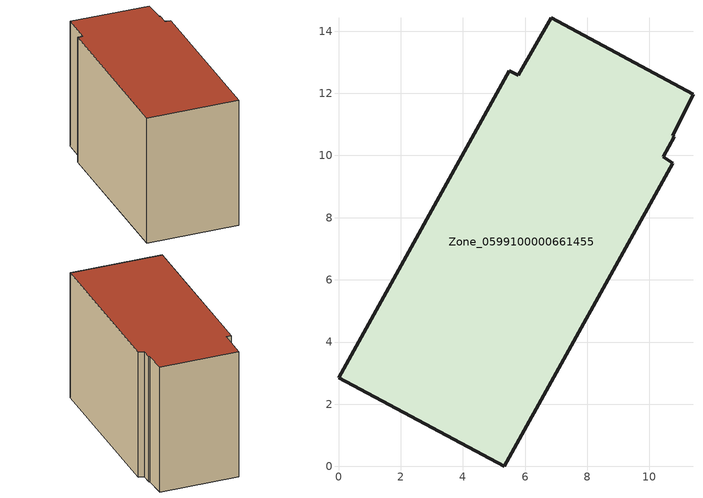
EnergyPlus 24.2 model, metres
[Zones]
Zone_0599100000661455
 floor ground (C_G): 11.4,11.97 10.75,10.63 10.8,10.61 10.44,9.95 10.76,9.75 5.34,0 0,2.85 5.49,12.73 5.78,12.58 6.85,14.43 z0.32
 wall outside (C_F): 11.4,11.97 6.85,14.43 5.78,12.58 5.49,12.73 0,2.85 5.34,0 10.76,9.75 10.44,9.95 10.8,10.61 10.75,10.63 11.4,11.97 z0.32:8.9
 roof outside (C_R): 10.75,10.63 11.4,11.97 6.85,14.43 5.78,12.58 5.49,12.73 0,2.85 5.34,0 10.76,9.75 10.44,9.95 10.8,10.61 z8.9
[BUILDING]
Pand.0599100000661455: North Axis=0; Terrain=City; Loads Convergence Tolerance Value=0.04; Temperature Convergence Tolerance Value=0.4; Solar Distribution=FullExterior; Maximum Number of Warmup Days=25; Minimum Number of Warmup Days=1
[Site:Location]
Rotterdam.The.Hague.AP_ZH_NLD Design_Conditions: Latitude=51.96; Longitude=4.45; Time Zone=1; Elevation=-4.5
[SITE:GROUNDTEMPERATURE:BUILDINGSURFACE]
18, 18, 18, 18, 18, 18, 18, 18, 18, 18, 18, 18
[MATERIAL] Thermal Absorptance=0.9; Solar Absorptance=0.7; Visible Absorptance=0.7
Name | Roughness | Thickness | Conductivity | Density | Specific Heat
G.D.1965 | MediumSmooth | 0.15 | 1 | 540 | 1210
F.D.1965 | Rough | 0.3 | 0.857143 | 1920 | 840
R.D.1965 | MediumRough | 0.2 | 0.08 | 1500 | 1000
[CONSTRUCTION]
C_G: G.D.1965
C_F: F.D.1965
C_R: R.D.1965
[ZONE]
Zone_0599100000661455: Type=1; Multiplier=1; Ceiling Height=Autocalculate; Volume=Autocalculate; Floor Area=autocalculate; Part of Total Floor Area=Yes
[ZONEINFILTRATION:DESIGNFLOWRATE]
Infil_Zone_0599100000661455: Zone or ZoneList or Space or SpaceList=Zone_0599100000661455; Schedule=AlwaysOn; Design Flow Rate Calculation Method=Flow/Area; Flow Rate per Floor Area=0.0042; Constant Term Coefficient=1; Temperature Term Coefficient=0; Velocity Term Coefficient=0; Velocity Squared Term Coefficient=0
[HVACTEMPLATE:ZONE:IDEALLOADSAIRSYSTEM]
Zone_0599100000661455: Maximum Heating Supply Air Temperature=50; Minimum Cooling Supply Air Temperature=13; Maximum Heating Supply Air Humidity Ratio=0.0156; Minimum Cooling Supply Air Humidity Ratio=0.0077; Heating Limit=NoLimit; Cooling Limit=NoLimit; Dehumidification Control Type=ConstantSensibleHeatRatio; Cooling Sensible Heat Ratio=0.7; Dehumidification Setpoint=60; Humidification Control Type=None; Humidification Setpoint=30; Outdoor Air Method=None; Outdoor Air Flow Rate per Person=0.00944; Outdoor Air Flow Rate per Zone Floor Area=0; Outdoor Air Flow Rate per Zone=0; Demand Controlled Ventilation Type=None; Outdoor Air Economizer Type=NoEconomizer; Heat Recovery Type=None; Sensible Heat Recovery Effectiveness=0.7; Latent Heat Recovery Effectiveness=0.65
[ZONECONTROL:THERMOSTAT]
ThermostatControl_Zone_0599100000661455: Zone or ZoneList=Zone_0599100000661455; Control Type Schedule=DualSetpointControlType; Control 1=Thermostat_Zone_0599100000661455; Temperature Difference Between Cutout And Setpoint=0
[THERMOSTATSETPOINT:DUALSETPOINT]
Thermostat_Zone_0599100000661455: Heating Setpoint Temperature Schedule=HeatingSetpoint_Zone_0599100000661455; Cooling Setpoint Temperature Schedule=CoolingSetpoint_Zone_0599100000661455
[SCHEDULE:COMPACT]
HeatingSetpoint_Zone_0599100000661455: Through: 12/31, For: AllDays, Until: 24:00, 21
CoolingSetpoint_Zone_0599100000661455: Through: 12/31, For: AllDays, Until: 24:00, 24
DualSetpointControlType: Through: 12/31, For: AllDays, Until: 24:00, 4
AlwaysOn: Through: 12/31, For: AllDays, Until: 24:00, 1
